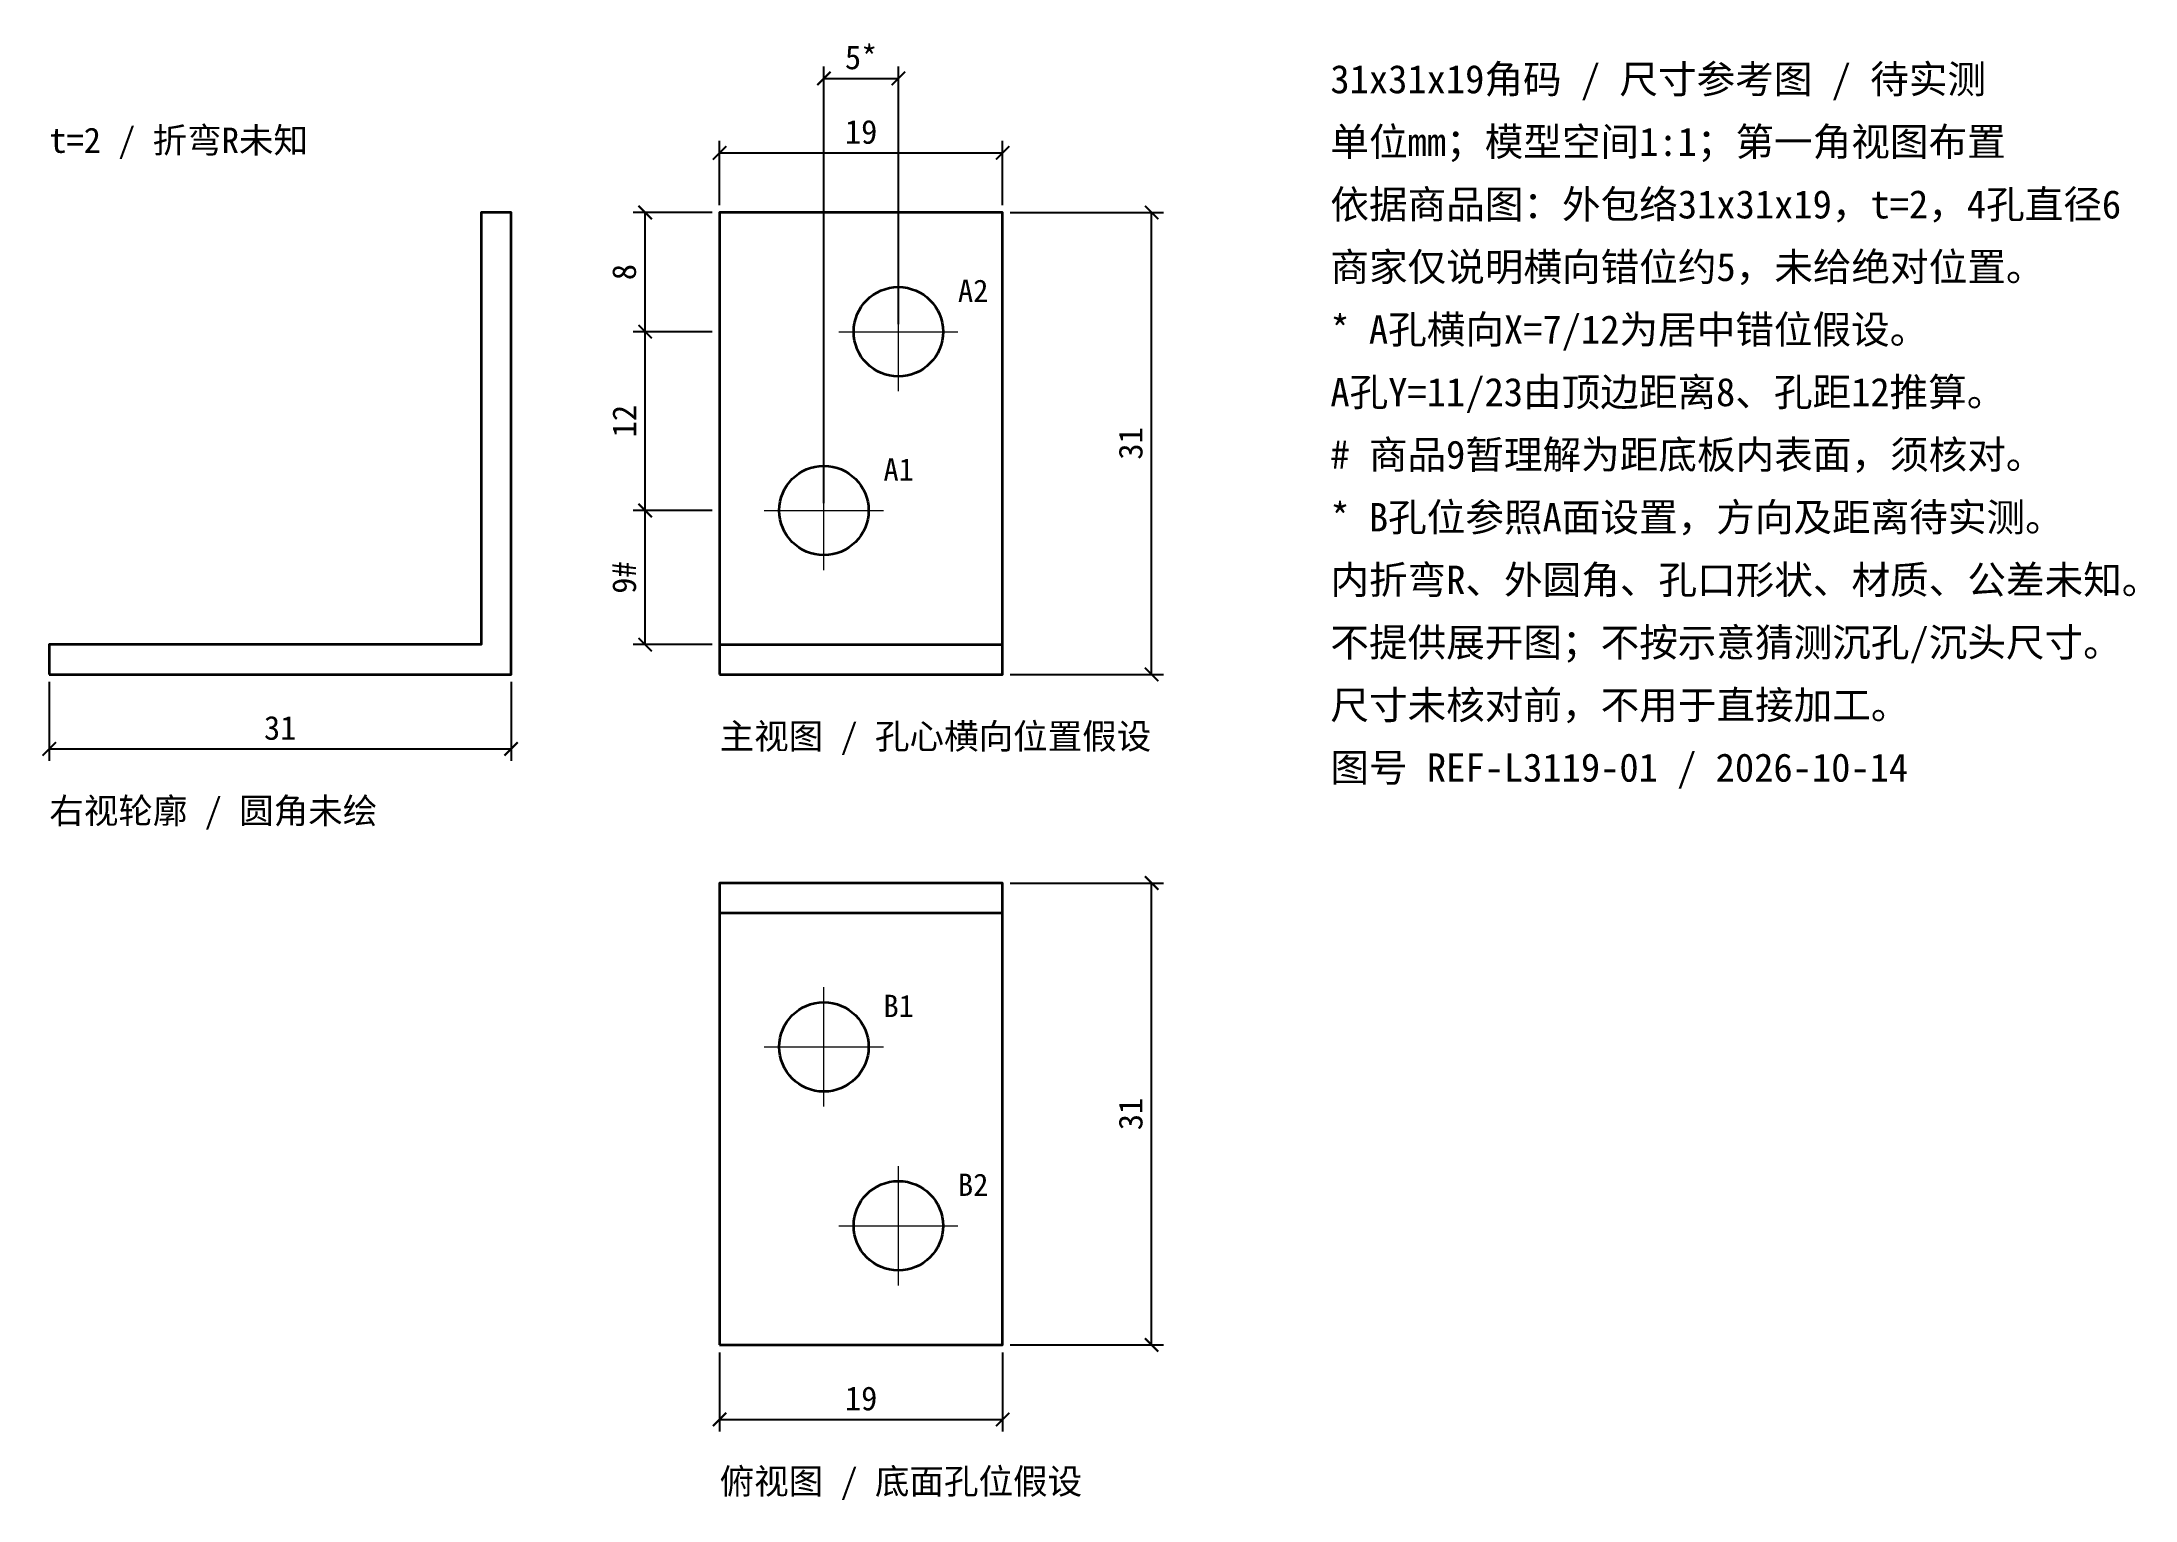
# Model space of a CAD drawing. Header units: millimetres. Extents: x 0 to 140, y -10 to 87.
import ezdxf

# ---------------------------------------------------------------- set-up
doc = ezdxf.new("R2010")
doc.units = ezdxf.units.MM
for name, color, linetype, lineweight in [('ASSUMED', 30, 'Continuous', 18), ('CENTER', 8, 'Continuous', 13), ('DIM', 7, 'Continuous', 18), ('OUTLINE', 7, 'Continuous', 35), ('TEXT', 7, 'Continuous', 18)]:
    doc.layers.add(name, color=color, linetype=linetype, lineweight=lineweight)
doc.styles.add('FANGSONG', font='simfang.ttf')
doc.styles.add('OpenSansCondensed-Light', font='OpenSansCondensed-Light.ttf')
doc.dimstyles.new('EZDXF', dxfattribs={"dimtxt": 0.25, "dimasz": 0.175, "dimexe": 0.375, "dimexo": 0.125, "dimgap": 0.1, "dimtad": 1, "dimlfac": 100, "dimzin": 12, "dimdsep": 46, "dimtxsty": 'OpenSansCondensed-Light', "dimblk": 'ARCHTICK', "dimcen": 2.5, "dimazin": 3, "dimtfac": 0.5, "dimtmove": 2, "dimatfit": 3})

# ---------------------------------------------------------------- blocks, each defined once
blk = doc.blocks.new('_ARCHTICK')
at = {"color": 0, "linetype": 'BYBLOCK', "const_width": 0.15}
blk.add_lwpolyline([(-0.5, -0.5), (0.5, 0.5)], dxfattribs=at)

msp = doc.modelspace()

# ---------------------------------------------------------------- linework, layer by layer
at = {"layer": 'CENTER'}
for p, q in [((57, 64), (57, 72)), ((53, 68), (61, 68)), ((52, 52), (52, 60)), ((48, 56), (56, 56)), ((52, 16), (52, 24)), ((48, 20), (56, 20)), ((57, 4), (57, 12)), ((53, 8), (61, 8))]:
    msp.add_line(p, q, dxfattribs=at)
at = {"layer": 'OUTLINE'}
for p, q in [((45, 47), (64, 47)), ((45, 29), (64, 29))]:
    msp.add_line(p, q, dxfattribs=at)
for points in [[(0, 45), (31, 45), (31, 76), (29, 76), (29, 47), (0, 47)], [(45, 45), (64, 45), (64, 76), (45, 76)], [(45, 0), (64, 0), (64, 31), (45, 31)]]:
    msp.add_lwpolyline(points, close=True, dxfattribs=at)
for centre in [(57, 68), (52, 56), (52, 20), (57, 8)]:
    msp.add_circle(centre, 3, dxfattribs=at)

# ---------------------------------------------------------------- texts
at = {"layer": 'ASSUMED', "style": 'FANGSONG'}
for s, height, p in [('* A孔横向X=7/12为居中错位假设。', 1.9, (86, 67.2)), ('* B孔位参照A面设置，方向及距离待实测。', 1.9, (86, 54.6)), ('尺寸未核对前，不用于直接加工。', 1.9, (86, 42)), ('俯视图 / 底面孔位假设', 1.7, (45, -10))]:
    msp.add_text(s, height=height, dxfattribs=at).set_placement(p)
at = {"layer": 'TEXT', "style": 'FANGSONG'}
for s, height, p in [('31x31x19角码 / 尺寸参考图 / 待实测', 1.9, (86, 84)), ('t=2 / 折弯R未知', 1.7, (0, 80)), ('单位mm；模型空间1:1；第一角视图布置', 1.9, (86, 79.8)), ('依据商品图：外包络31x31x19，t=2，4孔直径6', 1.9, (86, 75.6)), ('商家仅说明横向错位约5，未给绝对位置。', 1.9, (86, 71.4)), ('A2', 1.5, (61, 70)), ('A孔Y=11/23由顶边距离8、孔距12推算。', 1.9, (86, 63)), ('# 商品9暂理解为距底板内表面，须核对。', 1.9, (86, 58.8)), ('A1', 1.5, (56, 58)), ('内折弯R、外圆角、孔口形状、材质、公差未知。', 1.9, (86, 50.4)), ('不提供展开图；不按示意猜测沉孔/沉头尺寸。', 1.9, (86, 46.2)), ('主视图 / 孔心横向位置假设', 1.7, (45, 40)), ('图号 REF-L3119-01 / 2026-10-14', 1.9, (86, 37.8)), ('右视轮廓 / 圆角未绘', 1.7, (0, 35)), ('B1', 1.5, (56, 22)), ('B2', 1.5, (61, 10))]:
    msp.add_text(s, height=height, dxfattribs=at).set_placement(p)

# ---------------------------------------------------------------- dimensions: what is measured, and where the dimension line sits
at = {"layer": 'ASSUMED'}
msp.add_linear_dim(base=(52, 85), p1=(52, 56), p2=(57, 68), text='5*', dimstyle='EZDXF', override={"dimtxt": 1.6, "dimasz": 0.9, "dimexe": 0.8, "dimexo": 0.5, "dimgap": 0.6, "dimdec": 0, "dimlfac": 1, "dimtxsty": 'FANGSONG'}, dxfattribs=at).render()
msp.add_linear_dim(base=(40, 47), p1=(45, 47), p2=(45, 56), angle=90, text='9#', dimstyle='EZDXF', override={"dimtxt": 1.6, "dimasz": 0.9, "dimexe": 0.8, "dimexo": 0.5, "dimgap": 0.6, "dimdec": 0, "dimlfac": 1, "dimtxsty": 'FANGSONG'}, dxfattribs=at).render()
at = {"layer": 'DIM'}
for base, p1, p2 in [((45, 80), (45, 76), (64, 76)), ((0, 40), (0, 45), (31, 45)), ((45, -5), (45, 0), (64, 0))]:
    msp.add_linear_dim(base=base, p1=p1, p2=p2, dimstyle='EZDXF', override={"dimtxt": 1.6, "dimasz": 0.9, "dimexe": 0.8, "dimexo": 0.5, "dimgap": 0.6, "dimdec": 0, "dimlfac": 1, "dimtxsty": 'FANGSONG'}, dxfattribs=at).render()
for base, p1, p2 in [((40, 68), (45, 68), (45, 76)), ((74, 45), (64, 45), (64, 76)), ((40, 56), (45, 56), (45, 68)), ((74, 0), (64, 0), (64, 31))]:
    msp.add_linear_dim(base=base, p1=p1, p2=p2, angle=90, dimstyle='EZDXF', override={"dimtxt": 1.6, "dimasz": 0.9, "dimexe": 0.8, "dimexo": 0.5, "dimgap": 0.6, "dimdec": 0, "dimlfac": 1, "dimtxsty": 'FANGSONG'}, dxfattribs=at).render()

doc.saveas('drawing.dxf')
